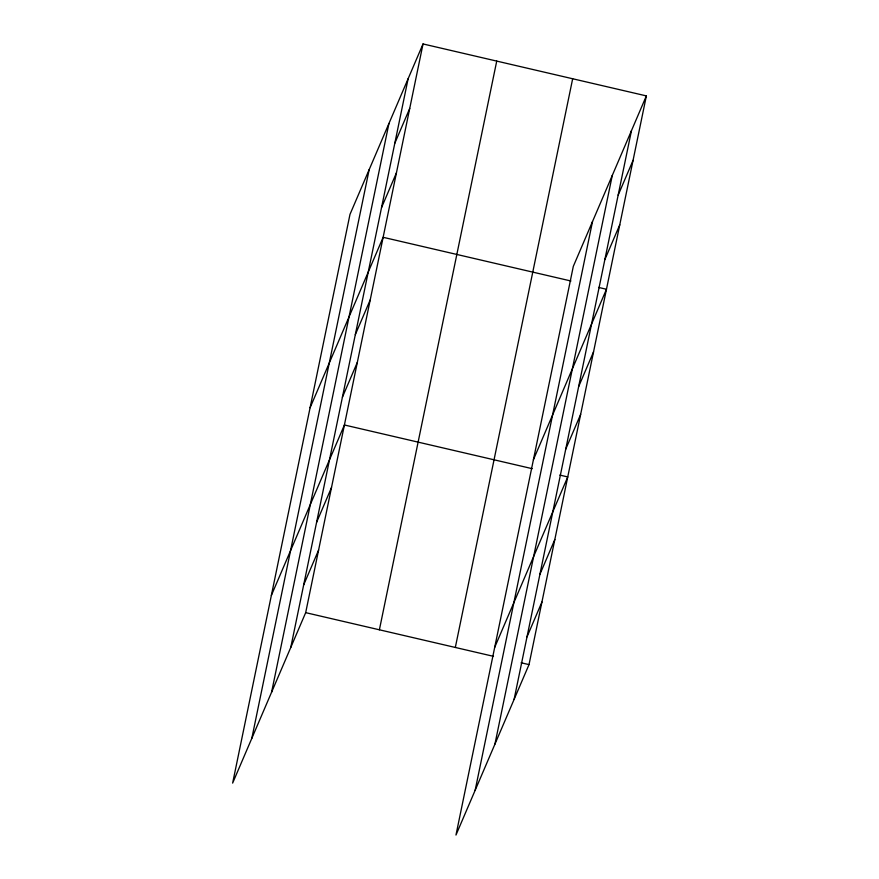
<?xml version="1.0" encoding="UTF-8"?>
<svg xmlns="http://www.w3.org/2000/svg" width="879" height="879" viewBox="0 0 879 879"><rect width="100%" height="100%" fill="white"/><g stroke="black" fill="none" stroke-linecap="round" stroke-linejoin="round"><path stroke-width="1.32" d="M251.823 738.338L369.169 169.625M271.589 692.212L388.936 123.51M290.773 647.449L408.12 78.747M423.03 43.95L349.985 214.388L232.638 783.101L305.683 612.652L423.03 43.95L646.362 95.899L529.015 664.612L455.97 835.05L573.317 266.348L646.362 95.899M379.387 629.803L496.734 61.09M455.322 647.46L572.668 78.758M475.154 790.287L592.501 221.574M494.921 744.161L612.267 175.459M514.105 699.398L631.452 130.696M394.825 143.2L409.735 108.403M381.519 207.653L396.44 172.855M310.089 407.746L383.134 237.308L570.932 280.994M355.314 334.657L370.224 299.871M342.403 397.22L357.313 362.423M271.358 595.424L344.414 424.986L532.213 468.672M316.594 522.335L331.504 487.537M303.684 584.887L318.594 550.1M618.157 195.149L633.067 160.352M604.851 259.602L619.772 224.804M533.421 459.706L606.466 289.268L598.566 287.422M578.646 386.617L593.556 351.82M565.735 449.169L580.645 414.383M494.69 647.373L567.746 476.934L559.846 475.099M539.926 574.284L554.836 539.497M527.015 636.846L541.925 602.049M305.683 612.652L493.482 656.338M521.115 662.777L529.015 664.612"/></g></svg>
